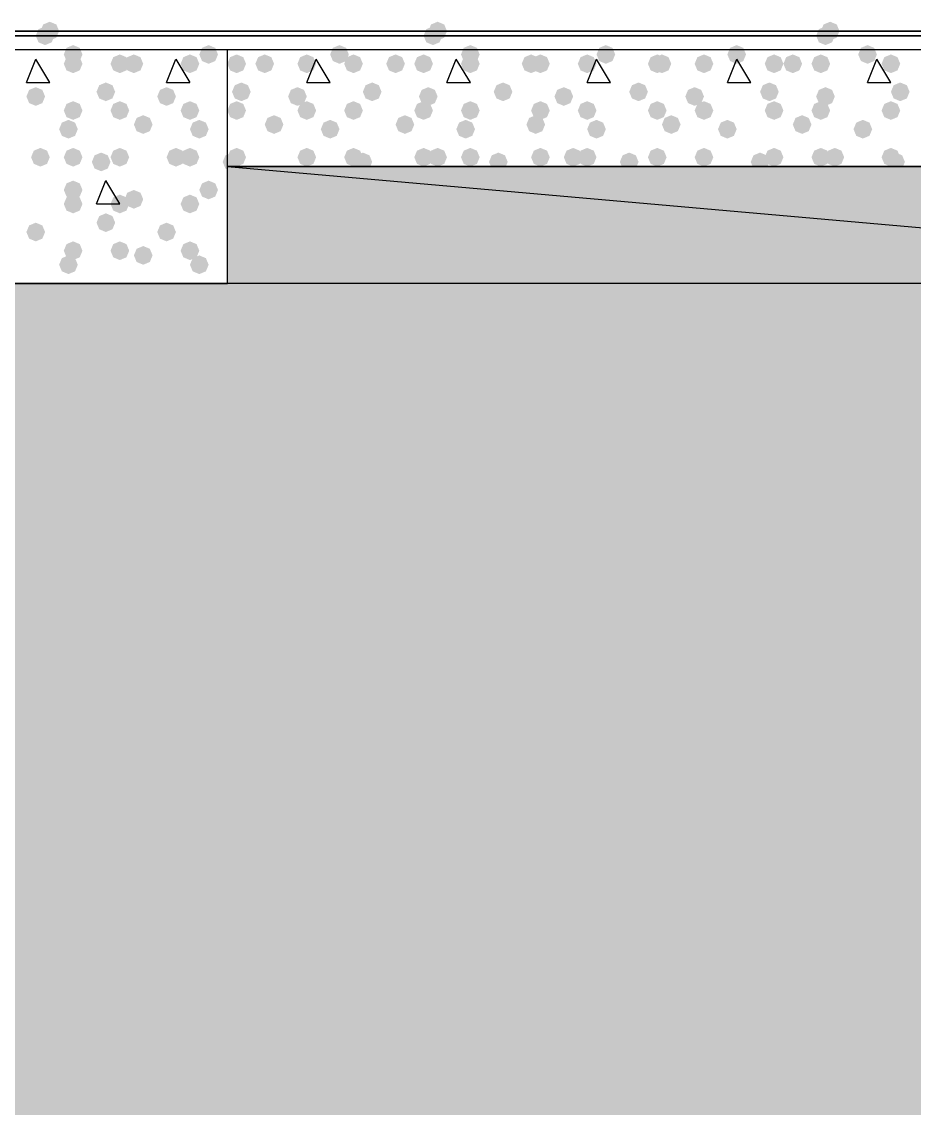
# Model space of a CAD drawing. Header units: millimetres. Extents: x 0 to 420, y 0 to 297.
# Drawn here: x 370.88 to 378.97, y 218.33 to 228.18 of the extents above; entities that cross this region are included whole.
import ezdxf

# ---------------------------------------------------------------- set-up
doc = ezdxf.new("R2010")
doc.units = ezdxf.units.MM
doc.layers.get('0').update_dxf_attribs({"linetype": 'CONTINUOUS'})

msp = doc.modelspace()

# ---------------------------------------------------------------- hatches: boundary and pattern name
at = {"true_color": 0x0000fe}
for points in [[(371.221, 228.092), (371.196129, 228.032204), (371.136333, 228.007333), (371.076537, 228.032204), (371.051667, 228.092), (371.076537, 228.151796), (371.136333, 228.176667), (371.196129, 228.151796)], [(374.734667, 228.092), (374.709796, 228.032204), (374.65, 228.007333), (374.590204, 228.032204), (374.565333, 228.092), (374.590204, 228.151796), (374.65, 228.176667), (374.709796, 228.151796)], [(378.290667, 228.092), (378.265796, 228.032204), (378.206, 228.007333), (378.146204, 228.032204), (378.121333, 228.092), (378.146204, 228.151796), (378.206, 228.176667), (378.265796, 228.151796)], [(371.178667, 228.049667), (371.153796, 227.989871), (371.094, 227.965), (371.034204, 227.989871), (371.009333, 228.049667), (371.034204, 228.109462), (371.094, 228.134333), (371.153796, 228.109463)], [(371.178667, 228.049667), (371.153796, 227.989871), (371.094, 227.965), (371.034204, 227.989871), (371.009333, 228.049667), (371.034204, 228.109462), (371.094, 228.134333), (371.153796, 228.109463)], [(371.178667, 228.049667), (371.153796, 227.989871), (371.094, 227.965), (371.034204, 227.989871), (371.009333, 228.049667), (371.034204, 228.109462), (371.094, 228.134333), (371.153796, 228.109463)], [(374.692333, 228.049667), (374.667462, 227.989871), (374.607667, 227.965), (374.547871, 227.989871), (374.523, 228.049667), (374.547871, 228.109462), (374.607667, 228.134333), (374.667462, 228.109463)], [(374.692333, 228.049667), (374.667462, 227.989871), (374.607667, 227.965), (374.547871, 227.989871), (374.523, 228.049667), (374.547871, 228.109462), (374.607667, 228.134333), (374.667462, 228.109463)], [(374.692333, 228.049667), (374.667462, 227.989871), (374.607667, 227.965), (374.547871, 227.989871), (374.523, 228.049667), (374.547871, 228.109462), (374.607667, 228.134333), (374.667462, 228.109463)], [(378.248333, 228.049667), (378.223462, 227.989871), (378.163667, 227.965), (378.103871, 227.989871), (378.079, 228.049667), (378.103871, 228.109462), (378.163667, 228.134333), (378.223462, 228.109463)], [(378.248333, 228.049667), (378.223462, 227.989871), (378.163667, 227.965), (378.103871, 227.989871), (378.079, 228.049667), (378.103871, 228.109462), (378.163667, 228.134333), (378.223462, 228.109463)], [(378.248333, 228.049667), (378.223462, 227.989871), (378.163667, 227.965), (378.103871, 227.989871), (378.079, 228.049667), (378.103871, 228.109462), (378.163667, 228.134333), (378.223462, 228.109463)]]:
    msp.add_hatch(color=0, dxfattribs=at).paths.add_polyline_path(points, flags=0)
at = {"true_color": 0x000007}
h = msp.add_hatch(color=0, dxfattribs=at)
h.paths.add_polyline_path([(38.565667, 228.049667), (386.969, 228.049667)], flags=0)
h.paths.add_polyline_path([(386.969, 228.049667), (38.565667, 228.049667)], flags=0)
for points in [[(371.432667, 227.880333), (371.407796, 227.820537), (371.348, 227.795667), (371.288204, 227.820537), (371.263333, 227.880333), (371.288204, 227.940129), (371.348, 227.965), (371.407796, 227.940129)], [(372.660333, 227.880333), (372.635463, 227.820537), (372.575667, 227.795667), (372.515871, 227.820537), (372.491, 227.880333), (372.515871, 227.940129), (372.575667, 227.965), (372.635462, 227.940129)], [(371.432667, 227.795667), (371.407796, 227.735871), (371.348, 227.711), (371.288204, 227.735871), (371.263333, 227.795667), (371.288204, 227.855462), (371.348, 227.880333), (371.407796, 227.855463)], [(371.856, 227.795667), (371.831129, 227.735871), (371.771333, 227.711), (371.711537, 227.735871), (371.686667, 227.795667), (371.711537, 227.855462), (371.771333, 227.880333), (371.831129, 227.855463)], [(371.983, 227.795667), (371.958129, 227.735871), (371.898333, 227.711), (371.838538, 227.735871), (371.813667, 227.795667), (371.838537, 227.855462), (371.898333, 227.880333), (371.958129, 227.855463)], [(372.491, 227.795667), (372.466129, 227.735871), (372.406333, 227.711), (372.346537, 227.735871), (372.321667, 227.795667), (372.346537, 227.855462), (372.406333, 227.880333), (372.466129, 227.855463)], [(371.094, 227.499333), (371.069129, 227.439537), (371.009333, 227.414667), (370.949537, 227.439537), (370.924667, 227.499333), (370.949537, 227.559129), (371.009333, 227.584), (371.069129, 227.559129)], [(371.729, 227.541667), (371.704129, 227.481871), (371.644333, 227.457), (371.584538, 227.481871), (371.559667, 227.541667), (371.584537, 227.601462), (371.644333, 227.626333), (371.704129, 227.601463)], [(372.279333, 227.499333), (372.254462, 227.439537), (372.194667, 227.414667), (372.134871, 227.439537), (372.11, 227.499333), (372.134871, 227.559129), (372.194667, 227.584), (372.254462, 227.559129)], [(371.432667, 227.372333), (371.407796, 227.312537), (371.348, 227.287667), (371.288204, 227.312537), (371.263333, 227.372333), (371.288204, 227.432129), (371.348, 227.457), (371.407796, 227.432129)], [(371.856, 227.372333), (371.831129, 227.312537), (371.771333, 227.287667), (371.711537, 227.312537), (371.686667, 227.372333), (371.711537, 227.432129), (371.771333, 227.457), (371.831129, 227.432129)], [(372.491, 227.372333), (372.466129, 227.312537), (372.406333, 227.287667), (372.346537, 227.312537), (372.321667, 227.372333), (372.346537, 227.432129), (372.406333, 227.457), (372.466129, 227.432129)], [(371.390333, 227.203), (371.365463, 227.143204), (371.305667, 227.118333), (371.245871, 227.143204), (371.221, 227.203), (371.245871, 227.262796), (371.305667, 227.287667), (371.365462, 227.262796)], [(372.067667, 227.245333), (372.042796, 227.185537), (371.983, 227.160667), (371.923204, 227.185537), (371.898333, 227.245333), (371.923204, 227.305129), (371.983, 227.33), (372.042796, 227.305129)], [(372.575667, 227.203), (372.550796, 227.143204), (372.491, 227.118333), (372.431204, 227.143204), (372.406333, 227.203), (372.431204, 227.262796), (372.491, 227.287667), (372.550796, 227.262796)], [(371.136333, 226.949), (371.111462, 226.889204), (371.051667, 226.864333), (370.991871, 226.889204), (370.967, 226.949), (370.991871, 227.008796), (371.051667, 227.033667), (371.111462, 227.008796)], [(371.432667, 226.949), (371.407796, 226.889204), (371.348, 226.864333), (371.288204, 226.889204), (371.263333, 226.949), (371.288204, 227.008796), (371.348, 227.033667), (371.407796, 227.008796)], [(371.686667, 226.906667), (371.661796, 226.846871), (371.602, 226.822), (371.542204, 226.846871), (371.517333, 226.906667), (371.542204, 226.966462), (371.602, 226.991333), (371.661796, 226.966463)], [(371.856, 226.949), (371.831129, 226.889204), (371.771333, 226.864333), (371.711537, 226.889204), (371.686667, 226.949), (371.711537, 227.008796), (371.771333, 227.033667), (371.831129, 227.008796)], [(372.364, 226.949), (372.339129, 226.889204), (372.279333, 226.864333), (372.219538, 226.889204), (372.194667, 226.949), (372.219537, 227.008796), (372.279333, 227.033667), (372.339129, 227.008796)], [(372.491, 226.949), (372.466129, 226.889204), (372.406333, 226.864333), (372.346537, 226.889204), (372.321667, 226.949), (372.346537, 227.008796), (372.406333, 227.033667), (372.466129, 227.008796)], [(371.432667, 226.652667), (371.407796, 226.592871), (371.348, 226.568), (371.288204, 226.592871), (371.263333, 226.652667), (371.288204, 226.712462), (371.348, 226.737333), (371.407796, 226.712463)], [(372.660333, 226.652667), (372.635463, 226.592871), (372.575667, 226.568), (372.515871, 226.592871), (372.491, 226.652667), (372.515871, 226.712462), (372.575667, 226.737333), (372.635462, 226.712463)], [(371.432667, 226.525667), (371.407796, 226.465871), (371.348, 226.441), (371.288204, 226.465871), (371.263333, 226.525667), (371.288204, 226.585462), (371.348, 226.610333), (371.407796, 226.585463)], [(371.856, 226.525667), (371.831129, 226.465871), (371.771333, 226.441), (371.711537, 226.465871), (371.686667, 226.525667), (371.711537, 226.585462), (371.771333, 226.610333), (371.831129, 226.585463)], [(371.983, 226.568), (371.958129, 226.508204), (371.898333, 226.483333), (371.838538, 226.508204), (371.813667, 226.568), (371.838537, 226.627796), (371.898333, 226.652667), (371.958129, 226.627796)], [(372.491, 226.525667), (372.466129, 226.465871), (372.406333, 226.441), (372.346537, 226.465871), (372.321667, 226.525667), (372.346537, 226.585462), (372.406333, 226.610333), (372.466129, 226.585463)], [(371.729, 226.356333), (371.704129, 226.296537), (371.644333, 226.271667), (371.584538, 226.296537), (371.559667, 226.356333), (371.584537, 226.416129), (371.644333, 226.441), (371.704129, 226.416129)], [(371.094, 226.271667), (371.069129, 226.211871), (371.009333, 226.187), (370.949537, 226.211871), (370.924667, 226.271667), (370.949537, 226.331462), (371.009333, 226.356333), (371.069129, 226.331463)], [(372.279333, 226.271667), (372.254462, 226.211871), (372.194667, 226.187), (372.134871, 226.211871), (372.11, 226.271667), (372.134871, 226.331462), (372.194667, 226.356333), (372.254462, 226.331463)], [(371.432667, 226.102333), (371.407796, 226.042537), (371.348, 226.017667), (371.288204, 226.042537), (371.263333, 226.102333), (371.288204, 226.162129), (371.348, 226.187), (371.407796, 226.162129)], [(371.856, 226.102333), (371.831129, 226.042537), (371.771333, 226.017667), (371.711537, 226.042537), (371.686667, 226.102333), (371.711537, 226.162129), (371.771333, 226.187), (371.831129, 226.162129)], [(372.491, 226.102333), (372.466129, 226.042537), (372.406333, 226.017667), (372.346537, 226.042537), (372.321667, 226.102333), (372.346537, 226.162129), (372.406333, 226.187), (372.466129, 226.162129)], [(372.067667, 226.06), (372.042796, 226.000204), (371.983, 225.975333), (371.923204, 226.000204), (371.898333, 226.06), (371.923204, 226.119796), (371.983, 226.144667), (372.042796, 226.119796)], [(371.390333, 225.975333), (371.365463, 225.915537), (371.305667, 225.890667), (371.245871, 225.915537), (371.221, 225.975333), (371.245871, 226.035129), (371.305667, 226.06), (371.365462, 226.035129)], [(372.575667, 225.975333), (372.550796, 225.915537), (372.491, 225.890667), (372.431204, 225.915537), (372.406333, 225.975333), (372.431204, 226.035129), (372.491, 226.06), (372.550796, 226.035129)]]:
    msp.add_hatch(color=0, dxfattribs=at).paths.add_polyline_path(points, flags=0)
at = {"true_color": 0x000008}
for points in [[(373.845667, 227.880333), (373.820796, 227.820537), (373.761, 227.795667), (373.701204, 227.820537), (373.676333, 227.880333), (373.701204, 227.940129), (373.761, 227.965), (373.820796, 227.940129)], [(375.031, 227.880333), (375.006129, 227.820537), (374.946333, 227.795667), (374.886537, 227.820537), (374.861667, 227.880333), (374.886537, 227.940129), (374.946333, 227.965), (375.006129, 227.940129)], [(376.258667, 227.880333), (376.233796, 227.820537), (376.174, 227.795667), (376.114204, 227.820537), (376.089333, 227.880333), (376.114204, 227.940129), (376.174, 227.965), (376.233796, 227.940129)], [(377.444, 227.880333), (377.419129, 227.820537), (377.359333, 227.795667), (377.299537, 227.820537), (377.274667, 227.880333), (377.299537, 227.940129), (377.359333, 227.965), (377.419129, 227.940129)], [(378.629333, 227.880333), (378.604462, 227.820537), (378.544667, 227.795667), (378.484871, 227.820537), (378.46, 227.880333), (378.484871, 227.940129), (378.544667, 227.965), (378.604462, 227.940129)], [(372.914333, 227.795667), (372.889462, 227.735871), (372.829667, 227.711), (372.769871, 227.735871), (372.745, 227.795667), (372.769871, 227.855462), (372.829667, 227.880333), (372.889462, 227.855463)], [(373.168333, 227.795667), (373.143462, 227.735871), (373.083667, 227.711), (373.023871, 227.735871), (372.999, 227.795667), (373.023871, 227.855462), (373.083667, 227.880333), (373.143462, 227.855463)], [(373.549333, 227.795667), (373.524462, 227.735871), (373.464667, 227.711), (373.404871, 227.735871), (373.38, 227.795667), (373.404871, 227.855462), (373.464667, 227.880333), (373.524462, 227.855463)], [(373.972667, 227.795667), (373.947796, 227.735871), (373.888, 227.711), (373.828204, 227.735871), (373.803333, 227.795667), (373.828204, 227.855462), (373.888, 227.880333), (373.947796, 227.855463)], [(374.353667, 227.795667), (374.328796, 227.735871), (374.269, 227.711), (374.209204, 227.735871), (374.184333, 227.795667), (374.209204, 227.855462), (374.269, 227.880333), (374.328796, 227.855463)], [(374.607667, 227.795667), (374.582796, 227.735871), (374.523, 227.711), (374.463204, 227.735871), (374.438333, 227.795667), (374.463204, 227.855462), (374.523, 227.880333), (374.582796, 227.855463)], [(375.031, 227.795667), (375.006129, 227.735871), (374.946333, 227.711), (374.886537, 227.735871), (374.861667, 227.795667), (374.886537, 227.855462), (374.946333, 227.880333), (375.006129, 227.855463)], [(375.581333, 227.795667), (375.556462, 227.735871), (375.496667, 227.711), (375.436871, 227.735871), (375.412, 227.795667), (375.436871, 227.855462), (375.496667, 227.880333), (375.556462, 227.855463)], [(375.666, 227.795667), (375.641129, 227.735871), (375.581333, 227.711), (375.521538, 227.735871), (375.496667, 227.795667), (375.521537, 227.855462), (375.581333, 227.880333), (375.641129, 227.855463)], [(376.089333, 227.795667), (376.064462, 227.735871), (376.004667, 227.711), (375.944871, 227.735871), (375.92, 227.795667), (375.944871, 227.855462), (376.004667, 227.880333), (376.064462, 227.855463)], [(376.724333, 227.795667), (376.699462, 227.735871), (376.639667, 227.711), (376.579871, 227.735871), (376.555, 227.795667), (376.579871, 227.855462), (376.639667, 227.880333), (376.699462, 227.855463)], [(376.766667, 227.795667), (376.741796, 227.735871), (376.682, 227.711), (376.622204, 227.735871), (376.597333, 227.795667), (376.622204, 227.855462), (376.682, 227.880333), (376.741796, 227.855463)], [(377.147667, 227.795667), (377.122796, 227.735871), (377.063, 227.711), (377.003204, 227.735871), (376.978333, 227.795667), (377.003204, 227.855462), (377.063, 227.880333), (377.122796, 227.855463)], [(377.782667, 227.795667), (377.757796, 227.735871), (377.698, 227.711), (377.638204, 227.735871), (377.613333, 227.795667), (377.638204, 227.855462), (377.698, 227.880333), (377.757796, 227.855463)], [(377.952, 227.795667), (377.927129, 227.735871), (377.867333, 227.711), (377.807538, 227.735871), (377.782667, 227.795667), (377.807537, 227.855462), (377.867333, 227.880333), (377.927129, 227.855463)], [(378.206, 227.795667), (378.181129, 227.735871), (378.121333, 227.711), (378.061537, 227.735871), (378.036667, 227.795667), (378.061537, 227.855462), (378.121333, 227.880333), (378.181129, 227.855463)], [(378.841, 227.795667), (378.816129, 227.735871), (378.756333, 227.711), (378.696537, 227.735871), (378.671667, 227.795667), (378.696537, 227.855462), (378.756333, 227.880333), (378.816129, 227.855463)], [(372.956667, 227.541667), (372.931796, 227.481871), (372.872, 227.457), (372.812204, 227.481871), (372.787333, 227.541667), (372.812204, 227.601462), (372.872, 227.626333), (372.931796, 227.601463)], [(373.464667, 227.499333), (373.439796, 227.439537), (373.38, 227.414667), (373.320204, 227.439537), (373.295333, 227.499333), (373.320204, 227.559129), (373.38, 227.584), (373.439796, 227.559129)], [(374.142, 227.541667), (374.117129, 227.481871), (374.057333, 227.457), (373.997538, 227.481871), (373.972667, 227.541667), (373.997537, 227.601462), (374.057333, 227.626333), (374.117129, 227.601463)], [(374.65, 227.499333), (374.625129, 227.439537), (374.565333, 227.414667), (374.505538, 227.439537), (374.480667, 227.499333), (374.505537, 227.559129), (374.565333, 227.584), (374.625129, 227.559129)], [(375.327333, 227.541667), (375.302462, 227.481871), (375.242667, 227.457), (375.182871, 227.481871), (375.158, 227.541667), (375.182871, 227.601462), (375.242667, 227.626333), (375.302462, 227.601463)], [(375.877667, 227.499333), (375.852796, 227.439537), (375.793, 227.414667), (375.733204, 227.439537), (375.708333, 227.499333), (375.733204, 227.559129), (375.793, 227.584), (375.852796, 227.559129)], [(376.555, 227.541667), (376.530129, 227.481871), (376.470333, 227.457), (376.410538, 227.481871), (376.385667, 227.541667), (376.410537, 227.601462), (376.470333, 227.626333), (376.530129, 227.601463)], [(377.063, 227.499333), (377.038129, 227.439537), (376.978333, 227.414667), (376.918537, 227.439537), (376.893667, 227.499333), (376.918537, 227.559129), (376.978333, 227.584), (377.038129, 227.559129)], [(377.740333, 227.541667), (377.715463, 227.481871), (377.655667, 227.457), (377.595871, 227.481871), (377.571, 227.541667), (377.595871, 227.601462), (377.655667, 227.626333), (377.715462, 227.601463)], [(378.248333, 227.499333), (378.223462, 227.439537), (378.163667, 227.414667), (378.103871, 227.439537), (378.079, 227.499333), (378.103871, 227.559129), (378.163667, 227.584), (378.223462, 227.559129)], [(378.925667, 227.541667), (378.900796, 227.481871), (378.841, 227.457), (378.781204, 227.481871), (378.756333, 227.541667), (378.781204, 227.601462), (378.841, 227.626333), (378.900796, 227.601463)], [(372.914333, 227.372333), (372.889462, 227.312537), (372.829667, 227.287667), (372.769871, 227.312537), (372.745, 227.372333), (372.769871, 227.432129), (372.829667, 227.457), (372.889462, 227.432129)], [(373.549333, 227.372333), (373.524462, 227.312537), (373.464667, 227.287667), (373.404871, 227.312537), (373.38, 227.372333), (373.404871, 227.432129), (373.464667, 227.457), (373.524462, 227.432129)], [(373.972667, 227.372333), (373.947796, 227.312537), (373.888, 227.287667), (373.828204, 227.312537), (373.803333, 227.372333), (373.828204, 227.432129), (373.888, 227.457), (373.947796, 227.432129)], [(374.607667, 227.372333), (374.582796, 227.312537), (374.523, 227.287667), (374.463204, 227.312537), (374.438333, 227.372333), (374.463204, 227.432129), (374.523, 227.457), (374.582796, 227.432129)], [(375.031, 227.372333), (375.006129, 227.312537), (374.946333, 227.287667), (374.886537, 227.312537), (374.861667, 227.372333), (374.886537, 227.432129), (374.946333, 227.457), (375.006129, 227.432129)], [(375.666, 227.372333), (375.641129, 227.312537), (375.581333, 227.287667), (375.521538, 227.312537), (375.496667, 227.372333), (375.521537, 227.432129), (375.581333, 227.457), (375.641129, 227.432129)], [(376.089333, 227.372333), (376.064462, 227.312537), (376.004667, 227.287667), (375.944871, 227.312537), (375.92, 227.372333), (375.944871, 227.432129), (376.004667, 227.457), (376.064462, 227.432129)], [(376.724333, 227.372333), (376.699462, 227.312537), (376.639667, 227.287667), (376.579871, 227.312537), (376.555, 227.372333), (376.579871, 227.432129), (376.639667, 227.457), (376.699462, 227.432129)], [(377.147667, 227.372333), (377.122796, 227.312537), (377.063, 227.287667), (377.003204, 227.312537), (376.978333, 227.372333), (377.003204, 227.432129), (377.063, 227.457), (377.122796, 227.432129)], [(377.782667, 227.372333), (377.757796, 227.312537), (377.698, 227.287667), (377.638204, 227.312537), (377.613333, 227.372333), (377.638204, 227.432129), (377.698, 227.457), (377.757796, 227.432129)], [(378.206, 227.372333), (378.181129, 227.312537), (378.121333, 227.287667), (378.061537, 227.312537), (378.036667, 227.372333), (378.061537, 227.432129), (378.121333, 227.457), (378.181129, 227.432129)], [(378.841, 227.372333), (378.816129, 227.312537), (378.756333, 227.287667), (378.696537, 227.312537), (378.671667, 227.372333), (378.696537, 227.432129), (378.756333, 227.457), (378.816129, 227.432129)], [(373.253, 227.245333), (373.228129, 227.185537), (373.168333, 227.160667), (373.108538, 227.185537), (373.083667, 227.245333), (373.108537, 227.305129), (373.168333, 227.33), (373.228129, 227.305129)], [(373.761, 227.203), (373.736129, 227.143204), (373.676333, 227.118333), (373.616537, 227.143204), (373.591667, 227.203), (373.616537, 227.262796), (373.676333, 227.287667), (373.736129, 227.262796)], [(374.438333, 227.245333), (374.413462, 227.185537), (374.353667, 227.160667), (374.293871, 227.185537), (374.269, 227.245333), (374.293871, 227.305129), (374.353667, 227.33), (374.413462, 227.305129)], [(374.988667, 227.203), (374.963796, 227.143204), (374.904, 227.118333), (374.844204, 227.143204), (374.819333, 227.203), (374.844204, 227.262796), (374.904, 227.287667), (374.963796, 227.262796)], [(375.623667, 227.245333), (375.598796, 227.185537), (375.539, 227.160667), (375.479204, 227.185537), (375.454333, 227.245333), (375.479204, 227.305129), (375.539, 227.33), (375.598796, 227.305129)], [(376.174, 227.203), (376.149129, 227.143204), (376.089333, 227.118333), (376.029537, 227.143204), (376.004667, 227.203), (376.029537, 227.262796), (376.089333, 227.287667), (376.149129, 227.262796)], [(376.851333, 227.245333), (376.826462, 227.185537), (376.766667, 227.160667), (376.706871, 227.185537), (376.682, 227.245333), (376.706871, 227.305129), (376.766667, 227.33), (376.826462, 227.305129)], [(377.359333, 227.203), (377.334462, 227.143204), (377.274667, 227.118333), (377.214871, 227.143204), (377.19, 227.203), (377.214871, 227.262796), (377.274667, 227.287667), (377.334462, 227.262796)], [(378.036667, 227.245333), (378.011796, 227.185537), (377.952, 227.160667), (377.892204, 227.185537), (377.867333, 227.245333), (377.892204, 227.305129), (377.952, 227.33), (378.011796, 227.305129)], [(378.587, 227.203), (378.562129, 227.143204), (378.502333, 227.118333), (378.442538, 227.143204), (378.417667, 227.203), (378.442537, 227.262796), (378.502333, 227.287667), (378.562129, 227.262796)], [(372.872, 226.906667), (372.847129, 226.846871), (372.787333, 226.822), (372.727538, 226.846871), (372.702667, 226.906667), (372.727537, 226.966462), (372.787333, 226.991333), (372.847129, 226.966463)], [(372.914333, 226.949), (372.889462, 226.889204), (372.829667, 226.864333), (372.769871, 226.889204), (372.745, 226.949), (372.769871, 227.008796), (372.829667, 227.033667), (372.889462, 227.008796)], [(373.549333, 226.949), (373.524462, 226.889204), (373.464667, 226.864333), (373.404871, 226.889204), (373.38, 226.949), (373.404871, 227.008796), (373.464667, 227.033667), (373.524462, 227.008796)], [(373.549333, 226.949), (373.524462, 226.889204), (373.464667, 226.864333), (373.404871, 226.889204), (373.38, 226.949), (373.404871, 227.008796), (373.464667, 227.033667), (373.524462, 227.008796)], [(373.972667, 226.949), (373.947796, 226.889204), (373.888, 226.864333), (373.828204, 226.889204), (373.803333, 226.949), (373.828204, 227.008796), (373.888, 227.033667), (373.947796, 227.008796)], [(374.057333, 226.906667), (374.032462, 226.846871), (373.972667, 226.822), (373.912871, 226.846871), (373.888, 226.906667), (373.912871, 226.966462), (373.972667, 226.991333), (374.032462, 226.966463)], [(374.607667, 226.949), (374.582796, 226.889204), (374.523, 226.864333), (374.463204, 226.889204), (374.438333, 226.949), (374.463204, 227.008796), (374.523, 227.033667), (374.582796, 227.008796)], [(374.734667, 226.949), (374.709796, 226.889204), (374.65, 226.864333), (374.590204, 226.889204), (374.565333, 226.949), (374.590204, 227.008796), (374.65, 227.033667), (374.709796, 227.008796)], [(375.031, 226.949), (375.006129, 226.889204), (374.946333, 226.864333), (374.886537, 226.889204), (374.861667, 226.949), (374.886537, 227.008796), (374.946333, 227.033667), (375.006129, 227.008796)], [(375.285, 226.906667), (375.260129, 226.846871), (375.200333, 226.822), (375.140538, 226.846871), (375.115667, 226.906667), (375.140537, 226.966462), (375.200333, 226.991333), (375.260129, 226.966463)], [(375.666, 226.949), (375.641129, 226.889204), (375.581333, 226.864333), (375.521538, 226.889204), (375.496667, 226.949), (375.521537, 227.008796), (375.581333, 227.033667), (375.641129, 227.008796)], [(375.962333, 226.949), (375.937462, 226.889204), (375.877667, 226.864333), (375.817871, 226.889204), (375.793, 226.949), (375.817871, 227.008796), (375.877667, 227.033667), (375.937462, 227.008796)], [(376.089333, 226.949), (376.064462, 226.889204), (376.004667, 226.864333), (375.944871, 226.889204), (375.92, 226.949), (375.944871, 227.008796), (376.004667, 227.033667), (376.064462, 227.008796)], [(376.470333, 226.906667), (376.445462, 226.846871), (376.385667, 226.822), (376.325871, 226.846871), (376.301, 226.906667), (376.325871, 226.966462), (376.385667, 226.991333), (376.445462, 226.966463)], [(376.724333, 226.949), (376.699462, 226.889204), (376.639667, 226.864333), (376.579871, 226.889204), (376.555, 226.949), (376.579871, 227.008796), (376.639667, 227.033667), (376.699462, 227.008796)], [(377.147667, 226.949), (377.122796, 226.889204), (377.063, 226.864333), (377.003204, 226.889204), (376.978333, 226.949), (377.003204, 227.008796), (377.063, 227.033667), (377.122796, 227.008796)], [(377.147667, 226.949), (377.122796, 226.889204), (377.063, 226.864333), (377.003204, 226.889204), (376.978333, 226.949), (377.003204, 227.008796), (377.063, 227.033667), (377.122796, 227.008796)], [(377.655667, 226.906667), (377.630796, 226.846871), (377.571, 226.822), (377.511204, 226.846871), (377.486333, 226.906667), (377.511204, 226.966462), (377.571, 226.991333), (377.630796, 226.966463)], [(377.782667, 226.949), (377.757796, 226.889204), (377.698, 226.864333), (377.638204, 226.889204), (377.613333, 226.949), (377.638204, 227.008796), (377.698, 227.033667), (377.757796, 227.008796)], [(378.206, 226.949), (378.181129, 226.889204), (378.121333, 226.864333), (378.061537, 226.889204), (378.036667, 226.949), (378.061537, 227.008796), (378.121333, 227.033667), (378.181129, 227.008796)], [(378.333, 226.949), (378.308129, 226.889204), (378.248333, 226.864333), (378.188538, 226.889204), (378.163667, 226.949), (378.188537, 227.008796), (378.248333, 227.033667), (378.308129, 227.008796)], [(378.841, 226.949), (378.816129, 226.889204), (378.756333, 226.864333), (378.696537, 226.889204), (378.671667, 226.949), (378.696537, 227.008796), (378.756333, 227.033667), (378.816129, 227.008796)], [(378.883333, 226.906667), (378.858462, 226.846871), (378.798667, 226.822), (378.738871, 226.846871), (378.714, 226.906667), (378.738871, 226.966462), (378.798667, 226.991333), (378.858462, 226.966463)]]:
    msp.add_hatch(color=0, dxfattribs=at).paths.add_polyline_path(points, flags=0)
h = msp.add_hatch(color=0, dxfattribs=at)
h.paths.add_polyline_path([(384.767667, 226.864333), (372.745, 226.864333), (384.767667, 225.806)], flags=0)
h.paths.add_polyline_path([(372.745, 226.864333), (384.767667, 225.806), (372.745, 225.806)], flags=0)
h = msp.add_hatch(color=0, dxfattribs=at)
h.paths.add_polyline_path([(385.826, 225.806), (39.708667, 225.806), (385.826, 206.756)], flags=0)
h.paths.add_polyline_path([(39.708667, 225.806), (385.826, 206.756), (39.708667, 206.756)], flags=0)

# ---------------------------------------------------------------- linework, layer by layer
at = {"color": 0, "true_color": 0x000007}
for points in [[(387.011333, 228.092), (38.481, 228.092), (38.481, 228.049667)], [(387.011333, 228.092), (38.523333, 228.092), (387.011333, 228.092), (38.523333, 228.049667)], [(38.523333, 228.049667), (387.011333, 228.049667)], [(387.011333, 228.049667), (386.969, 228.049667), (38.565667, 228.049667), (38.523333, 228.049667)], [(38.565667, 228.049667), (386.969, 228.049667)], [(384.767667, 227.922667), (372.745, 227.922667)], [(370.924667, 227.626333), (371.009333, 227.838)], [(371.136333, 227.626333), (371.009333, 227.838)], [(372.194667, 227.626333), (372.279333, 227.838), (372.406333, 227.626333)], [(370.924667, 227.626333), (371.136333, 227.626333)], [(372.194667, 227.626333), (372.406333, 227.626333)], [(372.745, 226.864333), (384.767667, 226.864333)], [(371.559667, 226.525667), (371.644333, 226.737333)], [(371.771333, 226.525667), (371.644333, 226.737333)], [(371.559667, 226.525667), (371.771333, 226.525667)]]:
    msp.add_lwpolyline(points, dxfattribs=at)
for points in [[(38.523333, 228.049667), (387.011333, 228.049667)], [(38.565667, 228.049667), (386.969, 228.049667)], [(386.969, 228.049667), (38.565667, 228.049667)], [(370.628333, 227.922667), (370.628333, 225.806), (372.745, 225.806), (372.745, 227.922667)]]:
    msp.add_lwpolyline(points, close=True, dxfattribs=at)
at = {"color": 0, "true_color": 0x000008}
for points in [[(373.464667, 227.626333), (373.549333, 227.838)], [(373.676333, 227.626333), (373.549333, 227.838)], [(374.734667, 227.626333), (374.819333, 227.838)], [(374.946333, 227.626333), (374.819333, 227.838)], [(376.004667, 227.626333), (376.089333, 227.838)], [(376.216333, 227.626333), (376.089333, 227.838)], [(377.274667, 227.626333), (377.359333, 227.838)], [(377.486333, 227.626333), (377.359333, 227.838)], [(378.544667, 227.626333), (378.629333, 227.838)], [(378.756333, 227.626333), (378.629333, 227.838)], [(373.464667, 227.626333), (373.676333, 227.626333)], [(374.734667, 227.626333), (374.946333, 227.626333)], [(376.004667, 227.626333), (376.216333, 227.626333)], [(377.274667, 227.626333), (377.486333, 227.626333)], [(378.544667, 227.626333), (378.756333, 227.626333)]]:
    msp.add_lwpolyline(points, dxfattribs=at)
for points in [[(384.767667, 226.864333), (372.745, 226.864333), (384.767667, 225.806)], [(372.745, 226.864333), (384.767667, 225.806), (372.745, 225.806)], [(385.826, 225.806), (39.708667, 225.806), (385.826, 206.756)]]:
    msp.add_lwpolyline(points, close=True, dxfattribs=at)

doc.saveas('drawing.dxf')
